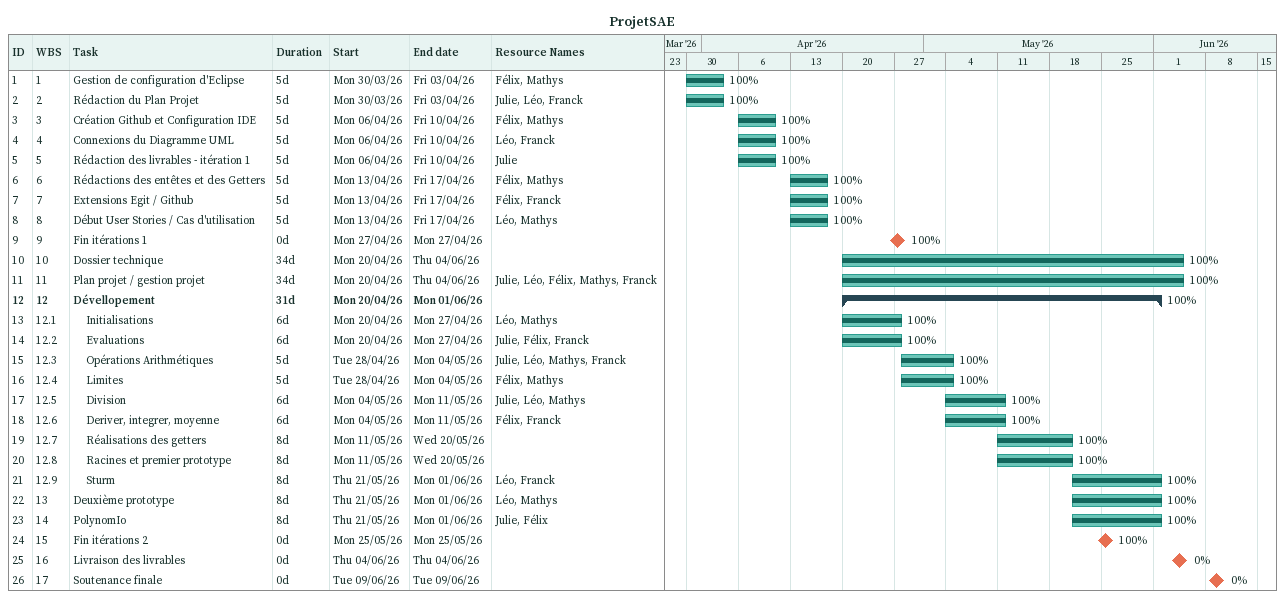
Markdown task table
ProjetSAE

| ID | WBS | Task | Duration | Start | Finish | Resources | % complete |
|---|---|---|---|---|---|---|---|
| 1 | 1 | Gestion de configuration d'Eclipse | 5d | 2026-03-30 | 2026-04-03 | Félix, Mathys | 100 |
| 2 | 2 | Rédaction du Plan Projet | 5d | 2026-03-30 | 2026-04-03 | Julie, Léo, Franck | 100 |
| 3 | 3 | Création Github et Configuration IDE | 5d | 2026-04-06 | 2026-04-10 | Félix, Mathys | 100 |
| 4 | 4 | Connexions du Diagramme UML | 5d | 2026-04-06 | 2026-04-10 | Léo, Franck | 100 |
| 5 | 5 | Rédaction des livrables - itération 1 | 5d | 2026-04-06 | 2026-04-10 | Julie | 100 |
| 6 | 6 | Rédactions des entêtes et des Getters | 5d | 2026-04-13 | 2026-04-17 | Félix, Mathys | 100 |
| 7 | 7 | Extensions Egit / Github | 5d | 2026-04-13 | 2026-04-17 | Félix, Franck | 100 |
| 8 | 8 | Début User Stories / Cas d'utilisation | 5d | 2026-04-13 | 2026-04-17 | Léo, Mathys | 100 |
| 9 | 9 | Fin itérations 1 | 0d | 2026-04-27 | 2026-04-27 |  | 100 |
| 10 | 10 | Dossier technique | 34d | 2026-04-20 | 2026-06-04 |  | 100 |
| 11 | 11 | Plan projet / gestion projet | 34d | 2026-04-20 | 2026-06-04 | Julie, Léo, Félix, Mathys, Franck | 100 |
| 12 | 12 | **Dévellopement** | 31d | 2026-04-20 | 2026-06-01 |  | 100 |
| 13 | 12.1 | Initialisations | 6d | 2026-04-20 | 2026-04-27 | Léo, Mathys | 100 |
| 14 | 12.2 | Evaluations | 6d | 2026-04-20 | 2026-04-27 | Julie, Félix, Franck | 100 |
| 15 | 12.3 | Opérations Arithmétiques | 5d | 2026-04-28 | 2026-05-04 | Julie, Léo, Mathys, Franck | 100 |
| 16 | 12.4 | Limites | 5d | 2026-04-28 | 2026-05-04 | Félix, Mathys | 100 |
| 17 | 12.5 | Division | 6d | 2026-05-04 | 2026-05-11 | Julie, Léo, Mathys | 100 |
| 18 | 12.6 | Deriver, integrer, moyenne | 6d | 2026-05-04 | 2026-05-11 | Félix, Franck | 100 |
| 19 | 12.7 | Réalisations des getters | 8d | 2026-05-11 | 2026-05-20 |  | 100 |
| 20 | 12.8 | Racines et premier prototype | 8d | 2026-05-11 | 2026-05-20 |  | 100 |
| 21 | 12.9 | Sturm | 8d | 2026-05-21 | 2026-06-01 | Léo, Franck | 100 |
| 22 | 13 | Deuxième prototype | 8d | 2026-05-21 | 2026-06-01 | Léo, Mathys | 100 |
| 23 | 14 | PolynomIo | 8d | 2026-05-21 | 2026-06-01 | Julie, Félix | 100 |
| 24 | 15 | Fin itérations 2 | 0d | 2026-05-25 | 2026-05-25 |  | 100 |
| 25 | 16 | Livraison des livrables | 0d | 2026-06-04 | 2026-06-04 |  | 0 |
| 26 | 17 | Soutenance finale | 0d | 2026-06-09 | 2026-06-09 |  | 0 |
